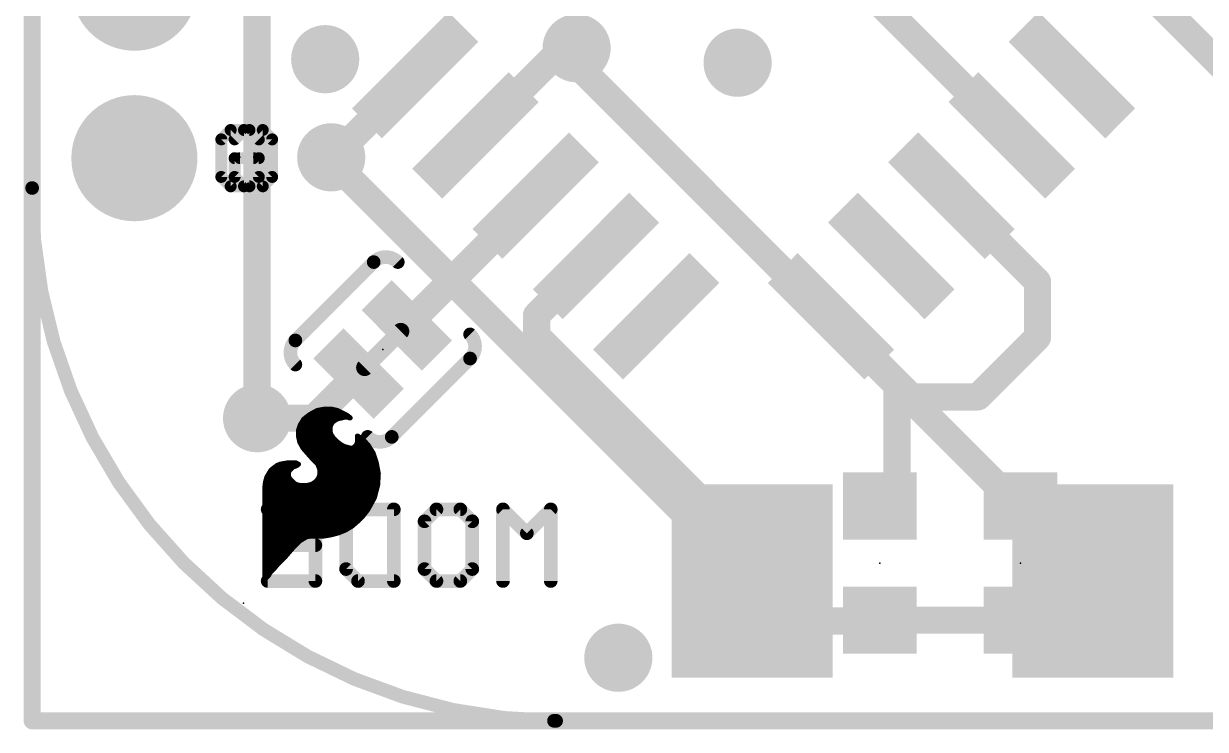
# Model space of a CAD drawing. Extents: x -33 to 81, y -19 to 22.
# Drawn here: x -0.13 to 17.49, y -0.13 to 10.39 of the extents above; entities that cross this region are included whole.
import ezdxf

# ---------------------------------------------------------------- set-up
doc = ezdxf.new("R2010")
doc.units = 0
for name, color, linetype in [('1', 12, 'CONTINUOUS'), ('16', 132, 'CONTINUOUS'), ('17', 110, 'CONTINUOUS'), ('18', 110, 'CONTINUOUS'), ('20', 53, 'CONTINUOUS'), ('21', 41, 'CONTINUOUS'), ('22', 40, 'CONTINUOUS'), ('23', 53, 'CONTINUOUS'), ('24', 53, 'CONTINUOUS'), ('51', 53, 'CONTINUOUS')]:
    doc.layers.add(name, color=color, linetype=linetype)

# ---------------------------------------------------------------- blocks, each defined once
blk = doc.blocks.new('RECT')
blk.add_solid([(-0.5, -0.5), (0.5, -0.5), (-0.5, 0.5), (0.5, 0.5)])
blk = doc.blocks.new('ROUNDP')
at = {"const_width": 0.5}
blk.add_lwpolyline([(0, -0.25, 1), (0, 0.25, 1), (0, -0.25)], format="xyb", dxfattribs=at)
blk = doc.blocks.new('ROUNDV')
at = {"const_width": 0.5}
blk.add_lwpolyline([(0, -0.25, 1), (0, 0.25, 1), (0, -0.25)], format="xyb", dxfattribs=at)

msp = doc.modelspace()

# ---------------------------------------------------------------- linework, layer by layer
at = {"layer": '1'}
for points, const_width in [([(0, 0), (0, 21.844)], 0.254), ([(3.3528, 11.2395), (3.3528, 4.5085)], 0.4064), ([(16.2433, 11.2395), (19.2405, 8.2423)], 0.4064), ([(8.1153, 10.0203), (8.1153, 9.7782)], 0.4064), ([(8.1153, 9.7782), (15.8115, 2.082)], 0.4064), ([(4.4577, 8.3947), (4.4577, 8.3558)], 0.4064), ([(4.4577, 8.3558), (10.7315, 2.082)], 0.4064), ([(52.324, 0), (0, 0)], 0.254)]:
    msp.add_lwpolyline(points, dxfattribs=dict(at, const_width=const_width))
for points, const_width in [([(8.2169, 10.0203, 1), (8.0137, 10.0203)], 0.2032), ([(8.0137, 9.7782, 1), (8.2169, 9.7782)], 0.2032), ([(8.1871, 9.85, 1), (8.0435, 9.7064)], 0.2032), ([(4.5593, 8.3947, 1), (4.3561, 8.3947)], 0.2032), ([(4.3561, 8.3558, 1), (4.5593, 8.3558)], 0.2032), ([(4.5295, 8.4276, 1), (4.3859, 8.284)], 0.2032), ([(3.2512, 4.5085, 1), (3.4544, 4.5085)], 0.2032), ([(10.6597, 2.0102, 1), (10.8033, 2.1538)], 0.2032), ([(15.7397, 2.0102, 1), (15.8833, 2.1538)], 0.2032), ([(0, 0.0635, 1), (0, -0.0635)], 0.127), ([(-0.0635, 0, 1), (0.0635, 0)], 0.127)]:
    msp.add_lwpolyline(points, format="xyb", dxfattribs=dict(at, const_width=const_width))
at = {"layer": '16'}
for points, const_width in [([(0, 21.844), (0, 0)], 0.254), ([(14.6014, 8.7211), (10.8639, 12.4587)], 0.4064), ([(6.6076, 8.7211), (7.9068, 10.0203)], 0.4064), ([(7.9068, 10.0203), (8.1153, 10.0203)], 0.4064), ([(5.7096, 9.6192), (4.4851, 8.3947)], 0.4064), ([(4.4851, 8.3947), (4.4577, 8.3947)], 0.4064), ([(7.5056, 7.8122), (5.5848, 5.8914)], 0.4064), ([(7.5056, 7.8231), (7.5056, 7.8122)], 0.4064), ([(13.7034, 7.8231), (14.986, 6.5405)], 0.4064), ([(8.4036, 6.9251), (7.5184, 6.0398)], 0.4064), ([(14.986, 6.5405), (14.986, 5.715)], 0.4064), ([(7.5184, 6.0398), (7.5184, 5.7404)], 0.4064), ([(11.9073, 6.0271), (12.8905, 5.0439)], 0.4064), ([(11.9073, 6.0271), (13.1084, 4.826)], 0.4064), ([(5.495, 5.8016), (4.9562, 5.2628)], 0.254), ([(7.5184, 5.7404), (11.7729, 1.4859)], 0.4064), ([(14.986, 5.715), (14.097, 4.826)], 0.4064), ([(4.2019, 4.5085), (4.8664, 5.173)], 0.4064), ([(12.8905, 3.1995), (12.8905, 5.0439)], 0.4064), ([(13.1084, 4.826), (14.097, 4.826)], 0.4064), ([(3.3528, 4.5085), (4.2019, 4.5085)], 0.4064), ([(12.6365, 3.1995), (12.8905, 3.1995)], 0.4064), ([(11.7729, 1.4859), (12.6229, 1.4859)], 0.4064), ([(12.6229, 1.4859), (12.6365, 1.4995)], 0.4064), ([(12.6365, 1.4995), (14.732, 1.4995)], 0.4064), ([(0, 0), (52.324, 0)], 0.254)]:
    msp.add_lwpolyline(points, dxfattribs=dict(at, const_width=const_width))
for points, const_width in [([(7.9068, 10.1219, 1), (7.9068, 9.9187)], 0.2032), ([(7.9786, 9.9485, 1), (7.8349, 10.0921)], 0.2032), ([(8.1153, 9.9187, 1), (8.1153, 10.1219)], 0.2032), ([(5.7814, 9.5473, 1), (5.6377, 9.691)], 0.2032), ([(6.5357, 8.793, 1), (6.6794, 8.6493)], 0.2032), ([(14.5296, 8.6493, 1), (14.6733, 8.793)], 0.2032), ([(4.4577, 8.4963, 1), (4.4577, 8.2931)], 0.2032), ([(4.4133, 8.4665, 1), (4.5569, 8.3229)], 0.2032), ([(4.4851, 8.2931, 1), (4.4851, 8.4963)], 0.2032), ([(7.6072, 7.8231, 1), (7.404, 7.8231)], 0.2032), ([(7.5774, 7.7404, 1), (7.4338, 7.8841)], 0.2032), ([(13.7752, 7.8949, 1), (13.6316, 7.7513)], 0.2032), ([(7.404, 7.8122, 1), (7.6072, 7.8122)], 0.2032), ([(8.4755, 6.8532, 1), (8.3318, 6.9969)], 0.2032), ([(15.0876, 6.5405, 1), (14.8844, 6.5405)], 0.2032), ([(14.9142, 6.4687, 1), (15.0578, 6.6123)], 0.2032), ([(7.62, 6.0398, 1), (7.4168, 6.0398)], 0.2032), ([(7.4466, 6.1117, 1), (7.5902, 5.968)], 0.2032), ([(11.9792, 6.0989, 1), (11.8355, 5.9552)], 0.2032), ([(11.9792, 6.0989, 1), (11.8355, 5.9552)], 0.2032), ([(5.513, 5.9633, 1), (5.6567, 5.8196)], 0.2032), ([(5.5399, 5.7567, 1), (5.4501, 5.8465)], 0.127), ([(7.4168, 5.7404, 1), (7.62, 5.7404)], 0.2032), ([(7.5902, 5.8122, 1), (7.4466, 5.6686)], 0.2032), ([(14.8844, 5.715, 1), (15.0876, 5.715)], 0.2032), ([(15.0578, 5.6432, 1), (14.9142, 5.7868)], 0.2032), ([(4.9382, 5.1011, 1), (4.7945, 5.2448)], 0.2032), ([(4.9113, 5.3077, 1), (5.0011, 5.2179)], 0.127), ([(12.9921, 5.0439, 1), (12.7889, 5.0439)], 0.2032), ([(12.8187, 4.9721, 1), (12.9623, 5.1157)], 0.2032), ([(13.1084, 4.9276, 1), (13.1084, 4.7244)], 0.2032), ([(13.0366, 4.7542, 1), (13.1802, 4.8978)], 0.2032), ([(14.0252, 4.8978, 1), (14.1688, 4.7542)], 0.2032), ([(14.097, 4.7244, 1), (14.097, 4.9276)], 0.2032), ([(3.3528, 4.6101, 1), (3.3528, 4.4069)], 0.2032), ([(4.1301, 4.5803, 1), (4.2737, 4.4367)], 0.2032), ([(4.2019, 4.4069, 1), (4.2019, 4.6101)], 0.2032), ([(12.6365, 3.3011, 1), (12.6365, 3.0979)], 0.2032), ([(12.8905, 3.0979, 1), (12.8905, 3.3011)], 0.2032), ([(12.7889, 3.1995, 1), (12.9921, 3.1995)], 0.2032), ([(11.7729, 1.5875, 1), (11.7729, 1.3843)], 0.2032), ([(11.7011, 1.4141, 1), (11.8447, 1.5577)], 0.2032), ([(12.5511, 1.5577, 1), (12.6947, 1.4141)], 0.2032), ([(12.6365, 1.6011, 1), (12.6365, 1.3979)], 0.2032), ([(12.7083, 1.4277, 1), (12.5647, 1.5713)], 0.2032), ([(12.6229, 1.3843, 1), (12.6229, 1.5875)], 0.2032), ([(14.732, 1.3979, 1), (14.732, 1.6011)], 0.2032), ([(0, 0.0635, 1), (0, -0.0635)], 0.127), ([(-0.0635, 0, 1), (0.0635, 0)], 0.127)]:
    msp.add_lwpolyline(points, format="xyb", dxfattribs=dict(at, const_width=const_width))
at = {"layer": '20', "const_width": 0.2032}
for points in [[(0, 7.9375), (0, 13.843)], [(7.7788, 0), (7.8105, 0)], [(7.8105, 0), (44.45, 0)]]:
    msp.add_lwpolyline(points, dxfattribs=at)
at = {"layer": '20'}
for points, const_width in [([(0, 7.9375, 0.4142), (7.8105, 0)], 0.2032), ([(0.0508, 7.9371, 1), (-0.0508, 7.9379)], 0.1016), ([(-0.0508, 7.9375, 1), (0.0508, 7.9375)], 0.1016), ([(7.7788, 0.0508, 1), (7.7788, -0.0508)], 0.1016), ([(7.8105, 0.0508, 1), (7.8105, -0.0508)], 0.1016), ([(7.8101, -0.0508, 1), (7.8109, 0.0508)], 0.1016), ([(7.8105, -0.0508, 1), (7.8105, 0.0508)], 0.1016)]:
    msp.add_lwpolyline(points, format="xyb", dxfattribs=dict(at, const_width=const_width))
at = {"layer": '21'}
for points, const_width in [([(2.9592, 8.8018), (2.8194, 8.662)], 0.1778), ([(3.2389, 8.8018), (2.9592, 8.8018)], 0.1778), ([(3.3787, 8.662), (3.2389, 8.8018)], 0.1778), ([(2.8194, 8.662), (2.8194, 8.1027)], 0.1778), ([(3.3787, 8.3824), (3.099, 8.3824)], 0.1778), ([(3.3787, 8.1027), (3.3787, 8.3824)], 0.1778), ([(2.8194, 8.1027), (2.9592, 7.9629)], 0.1778), ([(3.2389, 7.9629), (3.3787, 8.1027)], 0.1778), ([(2.9592, 7.9629), (3.2389, 7.9629)], 0.1778), ([(4.1396, 4.5626), (4.0496, 4.4926)], 0.0762), ([(4.2496, 4.6226), (4.1396, 4.5626)], 0.0762), ([(4.1568, 4.572), (4.6508, 4.572)], 0.0762), ([(4.3596, 4.6426), (4.2496, 4.6226)], 0.0762), ([(4.4596, 4.6426), (4.3596, 4.6426)], 0.0762), ([(4.5496, 4.6226), (4.4596, 4.6426)], 0.0762), ([(4.6896, 4.5526), (4.5496, 4.6226)], 0.0762), ([(4.7296, 4.5226), (4.6896, 4.5526)], 0.0762), ([(3.9996, 4.4126), (3.9696, 4.3226)], 0.0762), ([(4.0496, 4.4926), (3.9996, 4.4126)], 0.0762), ([(4.004, 4.4196), (4.4581, 4.4196)], 0.0762), ([(4.0537, 4.4958), (4.546, 4.4958)], 0.0762), ([(4.4396, 4.3726), (4.4496, 4.4026)], 0.0762), ([(4.4396, 4.3126), (4.4396, 4.3726)], 0.0762), ([(4.4496, 4.4026), (4.4596, 4.4226)], 0.0762), ([(4.4596, 4.4226), (4.4796, 4.4526)], 0.0762), ([(4.4796, 4.4526), (4.5196, 4.4826)], 0.0762), ([(4.5196, 4.4826), (4.5596, 4.5026)], 0.0762), ([(4.5596, 4.5026), (4.6096, 4.5126)], 0.0762), ([(4.6096, 4.5126), (4.6496, 4.5226)], 0.0762), ([(4.6496, 4.5226), (4.7096, 4.5226)], 0.0762), ([(4.7096, 4.5226), (4.7296, 4.5126)], 0.0762), ([(4.7396, 4.5126), (4.7296, 4.5226)], 0.0762), ([(4.7296, 4.5126), (4.7396, 4.5126)], 0.0762), ([(3.9696, 4.3226), (3.9696, 4.2426)], 0.0762), ([(3.9696, 4.2672), (4.4532, 4.2672)], 0.0762), ([(3.9696, 4.2426), (3.9896, 4.1526)], 0.0762), ([(3.9765, 4.3434), (4.4396, 4.3434)], 0.0762), ([(3.9811, 4.191), (4.5112, 4.191)], 0.0762), ([(4.4496, 4.2726), (4.4396, 4.3126)], 0.0762), ([(4.4896, 4.2126), (4.4496, 4.2726)], 0.0762), ([(4.5496, 4.1526), (4.4896, 4.2126)], 0.0762), ([(4.8496, 4.2426), (4.8496, 4.1526)], 0.0762), ([(4.9296, 4.1926), (4.8496, 4.2426)], 0.0762), ([(4.8496, 4.191), (4.931, 4.191)], 0.0762), ([(5.0096, 4.1026), (4.9296, 4.1926)], 0.0762), ([(3.9896, 4.1526), (4.0396, 4.0626)], 0.0762), ([(4.0106, 4.1148), (4.6013, 4.1148)], 0.0762), ([(4.0396, 4.0626), (4.1096, 3.9826)], 0.0762), ([(4.0606, 4.0386), (5.0503, 4.0386)], 0.0762), ([(4.5896, 4.1226), (4.5496, 4.1526)], 0.0762), ([(4.6196, 4.1026), (4.5896, 4.1226)], 0.0762), ([(4.6596, 4.0826), (4.6196, 4.1026)], 0.0762), ([(4.7396, 4.0626), (4.6596, 4.0826)], 0.0762), ([(4.7696, 4.0626), (4.7396, 4.0626)], 0.0762), ([(4.7996, 4.0726), (4.7696, 4.0626)], 0.0762), ([(4.8296, 4.1026), (4.7996, 4.0726)], 0.0762), ([(4.8396, 4.1226), (4.8296, 4.1026)], 0.0762), ([(4.8357, 4.1148), (4.9988, 4.1148)], 0.0762), ([(4.8496, 4.1526), (4.8396, 4.1226)], 0.0762), ([(5.0796, 3.9926), (5.0096, 4.1026)], 0.0762), ([(3.8096, 3.8426), (3.7496, 3.8326)], 0.0762), ([(3.9296, 3.8426), (3.8096, 3.8426)], 0.0762), ([(3.9696, 3.8226), (3.9296, 3.8426)], 0.0762), ([(4.1096, 3.9826), (4.1896, 3.8926)], 0.0762), ([(4.1276, 3.9624), (5.0897, 3.9624)], 0.0762), ([(4.1896, 3.8926), (4.2596, 3.8226)], 0.0762), ([(4.196, 3.8862), (5.1151, 3.8862)], 0.0762), ([(5.1296, 3.8426), (5.0796, 3.9926)], 0.0762), ([(5.1596, 3.6826), (5.1296, 3.8426)], 0.0762), ([(3.5596, 3.7326), (3.4996, 3.6326)], 0.0762), ([(3.6096, 3.7726), (3.5596, 3.7326)], 0.0762), ([(3.5611, 3.7338), (3.8408, 3.7338)], 0.0762), ([(3.6496, 3.8026), (3.6096, 3.7726)], 0.0762), ([(3.6996, 3.8226), (3.6496, 3.8026)], 0.0762), ([(3.6681, 3.81), (3.9544, 3.81)], 0.0762), ([(3.7496, 3.8326), (3.6996, 3.8226)], 0.0762), ([(3.8196, 3.6926), (3.8296, 3.7226)], 0.0762), ([(3.8196, 3.6526), (3.8196, 3.6926)], 0.0762), ([(3.8296, 3.7226), (3.8896, 3.7826)], 0.0762), ([(3.8896, 3.7826), (3.9196, 3.7926)], 0.0762), ([(3.9196, 3.7926), (3.9596, 3.8126)], 0.0762), ([(3.9596, 3.8126), (3.9696, 3.8226)], 0.0762), ([(4.2596, 3.8226), (4.2896, 3.7426)], 0.0762), ([(4.2643, 3.81), (5.1357, 3.81)], 0.0762), ([(4.2896, 3.6726), (4.2696, 3.6126)], 0.0762), ([(4.2896, 3.7426), (4.2896, 3.6726)], 0.0762), ([(4.2896, 3.7338), (5.15, 3.7338)], 0.0762), ([(5.1496, 3.5126), (5.1596, 3.6826)], 0.0762), ([(3.4796, 3.5626), (3.4696, 3.4826)], 0.0762), ([(3.4724, 3.5052), (3.9966, 3.5052)], 0.0762), ([(3.4996, 3.6326), (3.4796, 3.5626)], 0.0762), ([(3.485, 3.5814), (3.8608, 3.5814)], 0.0762), ([(3.5146, 3.6576), (3.8196, 3.6576)], 0.0762), ([(3.8296, 3.6226), (3.8196, 3.6526)], 0.0762), ([(3.8496, 3.5926), (3.8296, 3.6226)], 0.0762), ([(3.9096, 3.5326), (3.8496, 3.5926)], 0.0762), ([(3.9596, 3.5126), (3.9096, 3.5326)], 0.0762), ([(4.0096, 3.5026), (3.9596, 3.5126)], 0.0762), ([(4.0896, 3.5026), (4.0096, 3.5026)], 0.0762), ([(4.1696, 3.5226), (4.0896, 3.5026)], 0.0762), ([(4.1, 3.5052), (5.1477, 3.5052)], 0.0762), ([(4.2296, 3.5626), (4.1696, 3.5226)], 0.0762), ([(4.2696, 3.6126), (4.2296, 3.5626)], 0.0762), ([(4.2446, 3.5814), (5.1536, 3.5814)], 0.0762), ([(4.2846, 3.6576), (5.1581, 3.6576)], 0.0762), ([(5.0996, 3.3226), (5.1496, 3.5126)], 0.0762), ([(3.4696, 3.4826), (3.4696, 2.1126)], 0.0762), ([(3.4696, 3.429), (5.1276, 3.429)], 0.0762), ([(3.4696, 3.3528), (5.1075, 3.3528)], 0.0762), ([(4.9996, 3.1426), (5.0996, 3.3226)], 0.0762), ([(3.4696, 3.2766), (5.074, 3.2766)], 0.0762), ([(3.4696, 3.2004), (5.0317, 3.2004)], 0.0762), ([(4.9296, 3.0526), (4.9996, 3.1426)], 0.0762), ([(3.4696, 3.1242), (4.9853, 3.1242)], 0.0762), ([(3.4696, 3.048), (4.925, 3.048)], 0.0762), ([(3.4696, 2.9718), (4.8487, 2.9718)], 0.0762), ([(4.7696, 2.9026), (4.8496, 2.9726)], 0.0762), ([(4.8496, 2.9726), (4.9296, 3.0526)], 0.0762), ([(3.4696, 2.8956), (4.7579, 2.8956)], 0.0762), ([(3.4696, 2.8194), (4.6116, 2.8194)], 0.0762), ([(4.4596, 2.7726), (4.5696, 2.8026)], 0.0762), ([(4.5696, 2.8026), (4.6696, 2.8426)], 0.0762), ([(4.6696, 2.8426), (4.7696, 2.9026)], 0.0762), ([(3.4696, 2.7432), (4.0932, 2.7432)], 0.0762), ([(3.4696, 2.667), (3.974, 2.667)], 0.0762), ([(3.8896, 2.5826), (3.9896, 2.6826)], 0.0762), ([(3.9896, 2.6826), (4.0896, 2.7426)], 0.0762), ([(4.0896, 2.7426), (4.1496, 2.7526)], 0.0762), ([(4.1496, 2.7526), (4.3396, 2.7526)], 0.0762), ([(4.3396, 2.7526), (4.4596, 2.7726)], 0.0762), ([(3.4696, 2.5908), (3.8978, 2.5908)], 0.0762), ([(3.4696, 2.5146), (3.8313, 2.5146)], 0.0762), ([(3.4696, 2.4384), (3.7654, 2.4384)], 0.0762), ([(3.6496, 2.3226), (3.7696, 2.4426)], 0.0762), ([(3.7696, 2.4426), (3.8896, 2.5826)], 0.0762), ([(3.4696, 2.3622), (3.6892, 2.3622)], 0.0762), ([(3.4696, 2.286), (3.6191, 2.286)], 0.0762), ([(3.5496, 2.2126), (3.5996, 2.2626)], 0.0762), ([(3.5996, 2.2626), (3.6496, 2.3226)], 0.0762), ([(3.4696, 2.2098), (3.5479, 2.2098)], 0.0762), ([(3.4696, 2.1126), (3.5196, 2.1626)], 0.0762), ([(3.4696, 2.1336), (3.4906, 2.1336)], 0.0762), ([(3.5196, 2.1626), (3.5496, 2.2126)], 0.0762)]:
    msp.add_lwpolyline(points, dxfattribs=dict(at, const_width=const_width))
for points, const_width in [([(2.9592, 8.8463, 1), (2.9592, 8.7574)], 0.0889), ([(2.9906, 8.7704, 1), (2.9278, 8.8332)], 0.0889), ([(3.2703, 8.8332, 1), (3.2074, 8.7704)], 0.0889), ([(3.2389, 8.7574, 1), (3.2389, 8.8463)], 0.0889), ([(2.8639, 8.662, 1), (2.775, 8.662)], 0.0889), ([(2.788, 8.6934, 1), (2.8508, 8.6306)], 0.0889), ([(3.3472, 8.6306, 1), (3.4101, 8.6934)], 0.0889), ([(3.099, 8.4268, 1), (3.099, 8.3379)], 0.0889), ([(3.4231, 8.3824, 1), (3.3342, 8.3824)], 0.0889), ([(3.3787, 8.3379, 1), (3.3787, 8.4268)], 0.0889), ([(2.8508, 8.1341, 1), (2.788, 8.0713)], 0.0889), ([(2.775, 8.1027, 1), (2.8639, 8.1027)], 0.0889), ([(3.3342, 8.1027, 1), (3.4231, 8.1027)], 0.0889), ([(3.4101, 8.0713, 1), (3.3472, 8.1341)], 0.0889), ([(2.9592, 8.0074, 1), (2.9592, 7.9184)], 0.0889), ([(2.9278, 7.9315, 1), (2.9906, 7.9943)], 0.0889), ([(3.2074, 7.9943, 1), (3.2703, 7.9315)], 0.0889), ([(3.2389, 7.9184, 1), (3.2389, 8.0074)], 0.0889), ([(4.1305, 4.5793, 1), (4.1487, 4.5459)], 0.0381), ([(4.1513, 4.5476, 1), (4.1279, 4.5776)], 0.0381), ([(4.1568, 4.5911, 1), (4.1568, 4.553)], 0.0381), ([(4.2462, 4.6413, 1), (4.253, 4.6039)], 0.0381), ([(4.2587, 4.6059, 1), (4.2405, 4.6393)], 0.0381), ([(4.3596, 4.6616, 1), (4.3596, 4.6235)], 0.0381), ([(4.363, 4.6239, 1), (4.3562, 4.6613)], 0.0381), ([(4.4637, 4.6612, 1), (4.4555, 4.624)], 0.0381), ([(4.4596, 4.6235, 1), (4.4596, 4.6616)], 0.0381), ([(4.5581, 4.6396, 1), (4.5411, 4.6056)], 0.0381), ([(4.5455, 4.604, 1), (4.5537, 4.6412)], 0.0381), ([(4.6508, 4.553, 1), (4.6508, 4.5911)], 0.0381), ([(4.701, 4.5678, 1), (4.6782, 4.5374)], 0.0381), ([(4.6811, 4.5356, 1), (4.6981, 4.5696)], 0.0381), ([(3.9834, 4.4227, 1), (4.0158, 4.4025)], 0.0381), ([(4.0177, 4.4066, 1), (3.9815, 4.4186)], 0.0381), ([(4.004, 4.4386, 1), (4.004, 4.4005)], 0.0381), ([(4.0379, 4.5076, 1), (4.0613, 4.4776)], 0.0381), ([(4.0658, 4.4825, 1), (4.0334, 4.5027)], 0.0381), ([(4.0537, 4.5149, 1), (4.0537, 4.4768)], 0.0381), ([(4.4587, 4.3726, 1), (4.4206, 4.3726)], 0.0381), ([(4.4326, 4.4111, 1), (4.4666, 4.3941)], 0.0381), ([(4.4677, 4.3966, 1), (4.4315, 4.4086)], 0.0381), ([(4.4437, 4.4332, 1), (4.4755, 4.412)], 0.0381), ([(4.4766, 4.4141, 1), (4.4426, 4.4311)], 0.0381), ([(4.4581, 4.4005, 1), (4.4581, 4.4386)], 0.0381), ([(4.4682, 4.4678, 1), (4.491, 4.4374)], 0.0381), ([(4.4955, 4.442, 1), (4.4637, 4.4632)], 0.0381), ([(4.5111, 4.4996, 1), (4.5281, 4.4656)], 0.0381), ([(4.531, 4.4674, 1), (4.5082, 4.4978)], 0.0381), ([(4.5559, 4.5213, 1), (4.5633, 4.4839)], 0.0381), ([(4.546, 4.4768, 1), (4.546, 4.5149)], 0.0381), ([(4.5681, 4.4856, 1), (4.5511, 4.5196)], 0.0381), ([(4.605, 4.5311, 1), (4.6142, 4.4941)], 0.0381), ([(4.6133, 4.4939, 1), (4.6059, 4.5313)], 0.0381), ([(4.6496, 4.5417, 1), (4.6496, 4.5036)], 0.0381), ([(4.6542, 4.5041, 1), (4.645, 4.5411)], 0.0381), ([(4.7181, 4.5396, 1), (4.7011, 4.5056)], 0.0381), ([(4.7096, 4.5036, 1), (4.7096, 4.5417)], 0.0381), ([(4.7431, 4.5361, 1), (4.7161, 4.5091)], 0.0381), ([(4.7296, 4.5316, 1), (4.7296, 4.4935)], 0.0381), ([(4.7182, 4.5074, 1), (4.741, 4.5378)], 0.0381), ([(4.7211, 4.4956, 1), (4.7381, 4.5296)], 0.0381), ([(4.7261, 4.4991, 1), (4.7531, 4.5261)], 0.0381), ([(4.7396, 4.4935, 1), (4.7396, 4.5316)], 0.0381), ([(3.9515, 4.3286, 1), (3.9877, 4.3166)], 0.0381), ([(3.9696, 4.2862, 1), (3.9696, 4.2481)], 0.0381), ([(3.9882, 4.2467, 1), (3.951, 4.2385)], 0.0381), ([(3.9887, 4.3226, 1), (3.9506, 4.3226)], 0.0381), ([(3.9506, 4.2426, 1), (3.9887, 4.2426)], 0.0381), ([(3.9765, 4.3624, 1), (3.9765, 4.3243)], 0.0381), ([(3.9811, 4.21, 1), (3.9811, 4.1719)], 0.0381), ([(4.4215, 4.3786, 1), (4.4577, 4.3666)], 0.0381), ([(4.4581, 4.3172, 1), (4.4211, 4.308)], 0.0381), ([(4.4206, 4.3126, 1), (4.4587, 4.3126)], 0.0381), ([(4.4655, 4.2832, 1), (4.4337, 4.262)], 0.0381), ([(4.4311, 4.268, 1), (4.4681, 4.2772)], 0.0381), ([(4.4396, 4.3243, 1), (4.4396, 4.3624)], 0.0381), ([(4.4532, 4.2481, 1), (4.4532, 4.2862)], 0.0381), ([(4.5031, 4.2261, 1), (4.4761, 4.1991)], 0.0381), ([(4.4737, 4.202, 1), (4.5055, 4.2232)], 0.0381), ([(4.5112, 4.1719, 1), (4.5112, 4.21)], 0.0381), ([(4.8687, 4.2426, 1), (4.8306, 4.2426)], 0.0381), ([(4.8597, 4.2588, 1), (4.8395, 4.2264)], 0.0381), ([(4.8496, 4.21, 1), (4.8496, 4.1719)], 0.0381), ([(4.9438, 4.2053, 1), (4.9154, 4.1799)], 0.0381), ([(4.9195, 4.1764, 1), (4.9397, 4.2088)], 0.0381), ([(4.931, 4.1719, 1), (4.931, 4.21)], 0.0381), ([(4.0063, 4.1619, 1), (3.9729, 4.1433)], 0.0381), ([(3.971, 4.1485, 1), (4.0082, 4.1567)], 0.0381), ([(4.0106, 4.1338, 1), (4.0106, 4.0957)], 0.0381), ([(4.0539, 4.0751, 1), (4.0253, 4.0501)], 0.0381), ([(4.0229, 4.0533, 1), (4.0563, 4.0719)], 0.0381), ([(4.0606, 4.0577, 1), (4.0606, 4.0196)], 0.0381), ([(4.561, 4.1678, 1), (4.5382, 4.1374)], 0.0381), ([(4.5361, 4.1391, 1), (4.5631, 4.1661)], 0.0381), ([(4.6002, 4.1385, 1), (4.579, 4.1067)], 0.0381), ([(4.5782, 4.1074, 1), (4.601, 4.1378)], 0.0381), ([(4.6281, 4.1196, 1), (4.6111, 4.0856)], 0.0381), ([(4.6013, 4.0957, 1), (4.6013, 4.1338)], 0.0381), ([(4.609, 4.0867, 1), (4.6302, 4.1185)], 0.0381), ([(4.6642, 4.1011, 1), (4.655, 4.0641)], 0.0381), ([(4.6511, 4.0656, 1), (4.6681, 4.0996)], 0.0381), ([(4.7396, 4.0816, 1), (4.7396, 4.0435)], 0.0381), ([(4.735, 4.0441, 1), (4.7442, 4.0811)], 0.0381), ([(4.7636, 4.0807, 1), (4.7756, 4.0445)], 0.0381), ([(4.7696, 4.0435, 1), (4.7696, 4.0816)], 0.0381), ([(4.7861, 4.0861, 1), (4.8131, 4.0591)], 0.0381), ([(4.8056, 4.0545, 1), (4.7936, 4.0907)], 0.0381), ([(4.8126, 4.1111, 1), (4.8466, 4.0941)], 0.0381), ([(4.8431, 4.0891, 1), (4.8161, 4.1161)], 0.0381), ([(4.8357, 4.1338, 1), (4.8357, 4.0957)], 0.0381), ([(4.8215, 4.1286, 1), (4.8577, 4.1166)], 0.0381), ([(4.8566, 4.1141, 1), (4.8226, 4.1311)], 0.0381), ([(4.8306, 4.1526, 1), (4.8687, 4.1526)], 0.0381), ([(4.8677, 4.1466, 1), (4.8315, 4.1586)], 0.0381), ([(5.0257, 4.1128, 1), (4.9935, 4.0924)], 0.0381), ([(4.9954, 4.0899, 1), (5.0238, 4.1153)], 0.0381), ([(4.9988, 4.0957, 1), (4.9988, 4.1338)], 0.0381), ([(5.0503, 4.0196, 1), (5.0503, 4.0577)], 0.0381), ([(3.8096, 3.8617, 1), (3.8096, 3.8236)], 0.0381), ([(3.8127, 3.8238, 1), (3.8065, 3.8614)], 0.0381), ([(3.9381, 3.8596, 1), (3.9211, 3.8256)], 0.0381), ([(3.9296, 3.8236, 1), (3.9296, 3.8617)], 0.0381), ([(4.1238, 3.9953, 1), (4.0954, 3.9699)], 0.0381), ([(4.0953, 3.9701, 1), (4.1239, 3.9951)], 0.0381), ([(4.1276, 3.9815, 1), (4.1276, 3.9434)], 0.0381), ([(4.2031, 3.9061, 1), (4.1761, 3.8791)], 0.0381), ([(4.1754, 3.8799, 1), (4.2038, 3.9053)], 0.0381), ([(4.196, 3.9053, 1), (4.196, 3.8672)], 0.0381), ([(5.0977, 3.9986, 1), (5.0615, 3.9866)], 0.0381), ([(5.0635, 3.9824, 1), (5.0957, 4.0028)], 0.0381), ([(5.0897, 3.9434, 1), (5.0897, 3.9815)], 0.0381), ([(5.1483, 3.8461, 1), (5.1109, 3.8391)], 0.0381), ([(5.1151, 3.8672, 1), (5.1151, 3.9053)], 0.0381), ([(3.5477, 3.7475, 1), (3.5715, 3.7177)], 0.0381), ([(3.5611, 3.7529, 1), (3.5611, 3.7147)], 0.0381), ([(3.5759, 3.7228, 1), (3.5433, 3.7424)], 0.0381), ([(3.5982, 3.7878, 1), (3.621, 3.7574)], 0.0381), ([(3.6215, 3.7577, 1), (3.5977, 3.7875)], 0.0381), ([(3.6425, 3.8203, 1), (3.6567, 3.7849)], 0.0381), ([(3.661, 3.7874, 1), (3.6382, 3.8178)], 0.0381), ([(3.6681, 3.8291, 1), (3.6681, 3.791)], 0.0381), ([(3.6959, 3.8413, 1), (3.7033, 3.8039)], 0.0381), ([(3.7067, 3.8049, 1), (3.6925, 3.8403)], 0.0381), ([(3.7465, 3.8514, 1), (3.7527, 3.8138)], 0.0381), ([(3.7533, 3.8139, 1), (3.7459, 3.8513)], 0.0381), ([(3.8015, 3.6986, 1), (3.8377, 3.6866)], 0.0381), ([(3.8387, 3.6926, 1), (3.8006, 3.6926)], 0.0381), ([(3.8161, 3.7361, 1), (3.8431, 3.7091)], 0.0381), ([(3.8477, 3.7166, 1), (3.8115, 3.7286)], 0.0381), ([(3.8408, 3.7147, 1), (3.8408, 3.7529)], 0.0381), ([(3.8836, 3.8007, 1), (3.8956, 3.7645)], 0.0381), ([(3.9031, 3.7691, 1), (3.8761, 3.7961)], 0.0381), ([(3.9111, 3.8096, 1), (3.9281, 3.7756)], 0.0381), ([(3.9256, 3.7745, 1), (3.9136, 3.8107)], 0.0381), ([(3.9461, 3.8261, 1), (3.9731, 3.7991)], 0.0381), ([(3.9681, 3.7956, 1), (3.9511, 3.8296)], 0.0381), ([(3.9544, 3.791, 1), (3.9544, 3.8291)], 0.0381), ([(3.9831, 3.8091, 1), (3.9561, 3.8361)], 0.0381), ([(3.9611, 3.8056, 1), (3.9781, 3.8396)], 0.0381), ([(4.2774, 3.8293, 1), (4.2418, 3.8159)], 0.0381), ([(4.2643, 3.8291, 1), (4.2643, 3.791)], 0.0381), ([(4.2461, 3.8091, 1), (4.2731, 3.8361)], 0.0381), ([(4.3087, 3.7426, 1), (4.2706, 3.7426)], 0.0381), ([(4.2896, 3.7529, 1), (4.2896, 3.7147)], 0.0381), ([(4.3077, 3.6666, 1), (4.2715, 3.6786)], 0.0381), ([(4.2718, 3.7359, 1), (4.3074, 3.7493)], 0.0381), ([(5.1115, 3.8366, 1), (5.1477, 3.8486)], 0.0381), ([(5.1357, 3.791, 1), (5.1357, 3.8291)], 0.0381), ([(5.1786, 3.6815, 1), (5.1406, 3.6837)], 0.0381), ([(5.1409, 3.6791, 1), (5.1783, 3.6861)], 0.0381), ([(5.15, 3.7147, 1), (5.15, 3.7529)], 0.0381), ([(3.4724, 3.5243, 1), (3.4724, 3.4862)], 0.0381), ([(3.4613, 3.5678, 1), (3.4979, 3.5574)], 0.0381), ([(3.4985, 3.5602, 1), (3.4607, 3.565)], 0.0381), ([(3.485, 3.6005, 1), (3.485, 3.5624)], 0.0381), ([(3.4833, 3.6424, 1), (3.5159, 3.6228)], 0.0381), ([(3.5179, 3.6274, 1), (3.4813, 3.6378)], 0.0381), ([(3.5146, 3.6766, 1), (3.5146, 3.6385)], 0.0381), ([(3.8377, 3.6586, 1), (3.8015, 3.6466)], 0.0381), ([(3.8006, 3.6526, 1), (3.8387, 3.6526)], 0.0381), ([(3.8455, 3.6332, 1), (3.8137, 3.612)], 0.0381), ([(3.8115, 3.6166, 1), (3.8477, 3.6286)], 0.0381), ([(3.8196, 3.6385, 1), (3.8196, 3.6766)], 0.0381), ([(3.8631, 3.6061, 1), (3.8361, 3.5791)], 0.0381), ([(3.8337, 3.582, 1), (3.8655, 3.6032)], 0.0381), ([(3.8608, 3.5624, 1), (3.8608, 3.6005)], 0.0381), ([(3.9167, 3.5503, 1), (3.9025, 3.5149)], 0.0381), ([(3.8961, 3.5191, 1), (3.9231, 3.5461)], 0.0381), ([(3.9633, 3.5313, 1), (3.9559, 3.4939)], 0.0381), ([(3.9525, 3.4949, 1), (3.9667, 3.5303)], 0.0381), ([(4.0096, 3.5217, 1), (4.0096, 3.4836)], 0.0381), ([(3.9966, 3.4862, 1), (3.9966, 3.5243)], 0.0381), ([(4.0059, 3.4839, 1), (4.0133, 3.5213)], 0.0381), ([(4.085, 3.5211, 1), (4.0942, 3.4841)], 0.0381), ([(4.1, 3.5243, 1), (4.1, 3.4862)], 0.0381), ([(4.0896, 3.4836, 1), (4.0896, 3.5217)], 0.0381), ([(4.159, 3.5385, 1), (4.1802, 3.5067)], 0.0381), ([(4.1742, 3.5041, 1), (4.165, 3.5411)], 0.0381), ([(4.2147, 3.5745, 1), (4.2445, 3.5507)], 0.0381), ([(4.2402, 3.5467, 1), (4.219, 3.5785)], 0.0381), ([(4.2446, 3.6005, 1), (4.2446, 3.5624)], 0.0381), ([(4.2515, 3.6186, 1), (4.2877, 3.6066)], 0.0381), ([(4.2845, 3.6007, 1), (4.2547, 3.6245)], 0.0381), ([(4.2846, 3.6766, 1), (4.2846, 3.6385)], 0.0381), ([(4.2706, 3.6726, 1), (4.3087, 3.6726)], 0.0381), ([(5.1306, 3.5137, 1), (5.1686, 3.5115)], 0.0381), ([(5.168, 3.5078, 1), (5.1312, 3.5174)], 0.0381), ([(5.1477, 3.4862, 1), (5.1477, 3.5243)], 0.0381), ([(5.1536, 3.5624, 1), (5.1536, 3.6005)], 0.0381), ([(5.1581, 3.6385, 1), (5.1581, 3.6766)], 0.0381), ([(3.4507, 3.485, 1), (3.4885, 3.4802)], 0.0381), ([(3.4696, 3.4481, 1), (3.4696, 3.41)], 0.0381), ([(3.4696, 3.3719, 1), (3.4696, 3.3338)], 0.0381), ([(3.4887, 3.4826, 1), (3.4506, 3.4826)], 0.0381), ([(5.1163, 3.3133, 1), (5.0829, 3.3319)], 0.0381), ([(5.1075, 3.3338, 1), (5.1075, 3.3719)], 0.0381), ([(5.1276, 3.41, 1), (5.1276, 3.4481)], 0.0381), ([(3.4696, 3.2957, 1), (3.4696, 3.2576)], 0.0381), ([(3.4696, 3.2195, 1), (3.4696, 3.1814)], 0.0381), ([(4.9829, 3.1519, 1), (5.0163, 3.1333)], 0.0381), ([(5.0146, 3.1309, 1), (4.9846, 3.1543)], 0.0381), ([(5.0317, 3.1814, 1), (5.0317, 3.2195)], 0.0381), ([(5.074, 3.2576, 1), (5.074, 3.2957)], 0.0381), ([(5.0812, 3.3274, 1), (5.118, 3.3178)], 0.0381), ([(3.4696, 2.9909, 1), (3.4696, 2.9527)], 0.0381), ([(3.4696, 3.1433, 1), (3.4696, 3.1052)], 0.0381), ([(3.4696, 3.0671, 1), (3.4696, 3.029)], 0.0381), ([(4.8361, 2.9861, 1), (4.8631, 2.9591)], 0.0381), ([(4.8621, 2.9583, 1), (4.8371, 2.9869)], 0.0381), ([(4.8487, 2.9527, 1), (4.8487, 2.9909)], 0.0381), ([(4.9146, 3.0643, 1), (4.9446, 3.0409)], 0.0381), ([(4.9431, 3.0391, 1), (4.9161, 3.0661)], 0.0381), ([(4.925, 3.029, 1), (4.925, 3.0671)], 0.0381), ([(4.9853, 3.1052, 1), (4.9853, 3.1433)], 0.0381), ([(3.4696, 2.9146, 1), (3.4696, 2.8765)], 0.0381), ([(3.4696, 2.8385, 1), (3.4696, 2.8004)], 0.0381), ([(4.5625, 2.8203, 1), (4.5767, 2.7849)], 0.0381), ([(4.5746, 2.7842, 1), (4.5646, 2.821)], 0.0381), ([(4.6116, 2.8004, 1), (4.6116, 2.8385)], 0.0381), ([(4.6598, 2.8589, 1), (4.6794, 2.8263)], 0.0381), ([(4.6767, 2.8249, 1), (4.6625, 2.8603)], 0.0381), ([(4.7571, 2.9169, 1), (4.7821, 2.8883)], 0.0381), ([(4.7579, 2.8765, 1), (4.7579, 2.9146)], 0.0381), ([(4.7794, 2.8863, 1), (4.7598, 2.9189)], 0.0381), ([(3.4696, 2.7623, 1), (3.4696, 2.7242)], 0.0381), ([(3.4696, 2.6861, 1), (3.4696, 2.648)], 0.0381), ([(3.9798, 2.6989, 1), (3.9994, 2.6663)], 0.0381), ([(3.974, 2.648, 1), (3.974, 2.6861)], 0.0381), ([(4.0031, 2.6691, 1), (3.9761, 2.6961)], 0.0381), ([(4.0865, 2.7614, 1), (4.0927, 2.7238)], 0.0381), ([(4.0994, 2.7263, 1), (4.0798, 2.7589)], 0.0381), ([(4.0932, 2.7242, 1), (4.0932, 2.7623)], 0.0381), ([(4.1496, 2.7717, 1), (4.1496, 2.7336)], 0.0381), ([(4.1527, 2.7338, 1), (4.1465, 2.7714)], 0.0381), ([(4.3365, 2.7714, 1), (4.3427, 2.7338)], 0.0381), ([(4.3396, 2.7336, 1), (4.3396, 2.7717)], 0.0381), ([(4.4546, 2.791, 1), (4.4646, 2.7542)], 0.0381), ([(4.4627, 2.7538, 1), (4.4565, 2.7914)], 0.0381), ([(3.4696, 2.6099, 1), (3.4696, 2.5718)], 0.0381), ([(3.4696, 2.5337, 1), (3.4696, 2.4956)], 0.0381), ([(3.4696, 2.4575, 1), (3.4696, 2.4194)], 0.0381), ([(3.7551, 2.455, 1), (3.7841, 2.4302)], 0.0381), ([(3.7831, 2.4291, 1), (3.7561, 2.4561)], 0.0381), ([(3.7654, 2.4194, 1), (3.7654, 2.4575)], 0.0381), ([(3.8313, 2.4956, 1), (3.8313, 2.5337)], 0.0381), ([(3.8761, 2.5961, 1), (3.9031, 2.5691)], 0.0381), ([(3.9041, 2.5702, 1), (3.8751, 2.595)], 0.0381), ([(3.8978, 2.5718, 1), (3.8978, 2.6099)], 0.0381), ([(3.4696, 2.3813, 1), (3.4696, 2.3432)], 0.0381), ([(3.4696, 2.3051, 1), (3.4696, 2.267)], 0.0381), ([(3.585, 2.2748, 1), (3.6142, 2.2504)], 0.0381), ([(3.6131, 2.2491, 1), (3.5861, 2.2761)], 0.0381), ([(3.6191, 2.267, 1), (3.6191, 2.3051)], 0.0381), ([(3.6361, 2.3361, 1), (3.6631, 2.3091)], 0.0381), ([(3.6642, 2.3104, 1), (3.635, 2.3348)], 0.0381), ([(3.6892, 2.3432, 1), (3.6892, 2.3813)], 0.0381), ([(3.4696, 2.2288, 1), (3.4696, 2.1907)], 0.0381), ([(3.4696, 2.1526, 1), (3.4696, 2.1145)], 0.0381), ([(3.4561, 2.1261, 1), (3.4831, 2.0991)], 0.0381), ([(3.4506, 2.1126, 1), (3.4887, 2.1126)], 0.0381), ([(3.4906, 2.1145, 1), (3.4906, 2.1526)], 0.0381), ([(3.5033, 2.1724, 1), (3.5359, 2.1528)], 0.0381), ([(3.5331, 2.1491, 1), (3.5061, 2.1761)], 0.0381), ([(3.5361, 2.2261, 1), (3.5631, 2.1991)], 0.0381), ([(3.5659, 2.2028, 1), (3.5333, 2.2224)], 0.0381), ([(3.5479, 2.1907, 1), (3.5479, 2.2288)], 0.0381)]:
    msp.add_lwpolyline(points, format="xyb", dxfattribs=dict(at, const_width=const_width))
at = {"layer": '22'}
for points, const_width in [([(3.0178, 8.662), (3.1577, 8.8018)], 0.1778), ([(3.1577, 8.8018), (3.4373, 8.8018)], 0.1778), ([(3.4373, 8.8018), (3.5771, 8.662)], 0.1778), ([(3.5771, 8.662), (3.5771, 8.1027)], 0.1778), ([(3.0178, 8.1027), (3.0178, 8.3824)], 0.1778), ([(3.0178, 8.3824), (3.2975, 8.3824)], 0.1778), ([(3.1577, 7.9629), (3.0178, 8.1027)], 0.1778), ([(3.5771, 8.1027), (3.4373, 7.9629)], 0.1778), ([(3.4373, 7.9629), (3.1577, 7.9629)], 0.1778), ([(5.0909, 6.8343), (3.9235, 5.6669)], 0.2032), ([(5.3603, 4.2301), (6.5277, 5.3975)], 0.2032), ([(3.51, 3.1505), (4.2218, 3.1505)], 0.2032), ([(4.2218, 3.1505), (4.2218, 2.0828)], 0.2032), ([(4.6794, 2.9726), (4.8573, 3.1505)], 0.2032), ([(4.8573, 3.1505), (5.3912, 3.1505)], 0.2032), ([(5.3912, 3.1505), (5.3912, 2.0828)], 0.2032), ([(5.8487, 2.9726), (6.0267, 3.1505)], 0.2032), ([(6.0267, 3.1505), (6.3826, 3.1505)], 0.2032), ([(6.3826, 3.1505), (6.5606, 2.9726)], 0.2032), ([(7.374, 2.7946), (7.0181, 3.1505)], 0.2032), ([(7.0181, 3.1505), (7.0181, 2.0828)], 0.2032), ([(7.73, 3.1505), (7.374, 2.7946)], 0.2032), ([(7.73, 2.0828), (7.73, 3.1505)], 0.2032), ([(4.6794, 2.2608), (4.6794, 2.9726)], 0.2032), ([(5.8487, 2.2608), (5.8487, 2.9726)], 0.2032), ([(6.5606, 2.9726), (6.5606, 2.2608)], 0.2032), ([(4.2218, 2.6167), (3.8659, 2.6167)], 0.2032), ([(4.8573, 2.0828), (4.6794, 2.2608)], 0.2032), ([(6.0267, 2.0828), (5.8487, 2.2608)], 0.2032), ([(6.5606, 2.2608), (6.3826, 2.0828)], 0.2032), ([(4.2218, 2.0828), (3.51, 2.0828)], 0.2032), ([(5.3912, 2.0828), (4.8573, 2.0828)], 0.2032), ([(6.3826, 2.0828), (6.0267, 2.0828)], 0.2032)]:
    msp.add_lwpolyline(points, dxfattribs=dict(at, const_width=const_width))
for points, const_width in [([(3.1577, 8.8463, 1), (3.1577, 8.7574)], 0.0889), ([(3.1891, 8.7704, 1), (3.1262, 8.8332)], 0.0889), ([(3.4687, 8.8332, 1), (3.4059, 8.7704)], 0.0889), ([(3.4373, 8.7574, 1), (3.4373, 8.8463)], 0.0889), ([(2.9864, 8.6934, 1), (3.0493, 8.6306)], 0.0889), ([(3.6216, 8.662, 1), (3.5327, 8.662)], 0.0889), ([(3.5457, 8.6306, 1), (3.6085, 8.6934)], 0.0889), ([(3.0623, 8.3824, 1), (2.9734, 8.3824)], 0.0889), ([(3.0178, 8.4268, 1), (3.0178, 8.3379)], 0.0889), ([(3.2975, 8.3379, 1), (3.2975, 8.4268)], 0.0889), ([(2.9734, 8.1027, 1), (3.0623, 8.1027)], 0.0889), ([(3.0493, 8.1341, 1), (2.9864, 8.0713)], 0.0889), ([(3.5327, 8.1027, 1), (3.6216, 8.1027)], 0.0889), ([(3.6085, 8.0713, 1), (3.5457, 8.1341)], 0.0889), ([(3.1577, 8.0074, 1), (3.1577, 7.9184)], 0.0889), ([(3.1262, 7.9315, 1), (3.1891, 7.9943)], 0.0889), ([(3.4059, 7.9943, 1), (3.4687, 7.9315)], 0.0889), ([(3.4373, 7.9184, 1), (3.4373, 8.0074)], 0.0889), ([(5.4501, 6.8343, 0.4142), (5.0909, 6.8343)], 0.2032), ([(5.055, 6.8703, 1), (5.1268, 6.7984)], 0.1016), ([(5.1268, 6.7984, 1), (5.055, 6.8703)], 0.1016), ([(5.4142, 6.7984, 1), (5.486, 6.8703)], 0.1016), ([(6.5277, 5.3975, 0.4142), (6.5277, 5.7567)], 0.2032), ([(6.5637, 5.7926, 1), (6.4918, 5.7208)], 0.1016), ([(3.9235, 5.6669, 0.4142), (3.9235, 5.3077)], 0.2032), ([(3.8875, 5.7028, 1), (3.9594, 5.631)], 0.1016), ([(3.9594, 5.631, 1), (3.8875, 5.7028)], 0.1016), ([(6.4918, 5.4334, 1), (6.5637, 5.3616)], 0.1016), ([(6.5637, 5.3616, 1), (6.4918, 5.4334)], 0.1016), ([(3.8875, 5.2718, 1), (3.9594, 5.3436)], 0.1016), ([(5.0011, 4.2301, 0.4142), (5.3603, 4.2301)], 0.2032), ([(5.037, 4.266, 1), (4.9652, 4.1941)], 0.1016), ([(5.3244, 4.266, 1), (5.3962, 4.1941)], 0.1016), ([(5.3962, 4.1941, 1), (5.3244, 4.266)], 0.1016), ([(3.51, 3.2013, 1), (3.51, 3.0997)], 0.1016), ([(4.2726, 3.1505, 1), (4.171, 3.1505)], 0.1016), ([(4.2218, 3.0997, 1), (4.2218, 3.2013)], 0.1016), ([(4.8573, 3.2013, 1), (4.8573, 3.0997)], 0.1016), ([(4.8932, 3.1146, 1), (4.8214, 3.1864)], 0.1016), ([(5.442, 3.1505, 1), (5.3404, 3.1505)], 0.1016), ([(5.3912, 3.0997, 1), (5.3912, 3.2013)], 0.1016), ([(6.0267, 3.2013, 1), (6.0267, 3.0997)], 0.1016), ([(6.0626, 3.1146, 1), (5.9908, 3.1864)], 0.1016), ([(6.4185, 3.1864, 1), (6.3467, 3.1146)], 0.1016), ([(6.3826, 3.0997, 1), (6.3826, 3.2013)], 0.1016), ([(7.0541, 3.1864, 1), (6.9822, 3.1146)], 0.1016), ([(7.0689, 3.1505, 1), (6.9673, 3.1505)], 0.1016), ([(7.7808, 3.1505, 1), (7.6792, 3.1505)], 0.1016), ([(7.7659, 3.1146, 1), (7.694, 3.1864)], 0.1016), ([(4.6434, 3.0085, 1), (4.7153, 2.9366)], 0.1016), ([(4.7302, 2.9726, 1), (4.6286, 2.9726)], 0.1016), ([(5.8995, 2.9726, 1), (5.7979, 2.9726)], 0.1016), ([(5.8128, 3.0085, 1), (5.8847, 2.9366)], 0.1016), ([(6.6114, 2.9726, 1), (6.5098, 2.9726)], 0.1016), ([(6.5246, 2.9366, 1), (6.5965, 3.0085)], 0.1016), ([(7.3381, 2.8305, 1), (7.41, 2.7587)], 0.1016), ([(7.3381, 2.7587, 1), (7.41, 2.8305)], 0.1016), ([(3.8659, 2.6675, 1), (3.8659, 2.5659)], 0.1016), ([(4.2218, 2.5659, 1), (4.2218, 2.6675)], 0.1016), ([(4.7153, 2.2967, 1), (4.6434, 2.2248)], 0.1016), ([(4.6286, 2.2608, 1), (4.7302, 2.2608)], 0.1016), ([(5.8847, 2.2967, 1), (5.8128, 2.2248)], 0.1016), ([(5.7979, 2.2608, 1), (5.8995, 2.2608)], 0.1016), ([(6.5098, 2.2608, 1), (6.6114, 2.2608)], 0.1016), ([(6.5965, 2.2248, 1), (6.5246, 2.2967)], 0.1016), ([(3.51, 2.1336, 1), (3.51, 2.032)], 0.1016), ([(4.171, 2.0828, 1), (4.2726, 2.0828)], 0.1016), ([(4.2218, 2.032, 1), (4.2218, 2.1336)], 0.1016), ([(4.8573, 2.1336, 1), (4.8573, 2.032)], 0.1016), ([(4.8214, 2.0469, 1), (4.8932, 2.1187)], 0.1016), ([(5.3404, 2.0828, 1), (5.442, 2.0828)], 0.1016), ([(5.3912, 2.032, 1), (5.3912, 2.1336)], 0.1016), ([(6.0267, 2.1336, 1), (6.0267, 2.032)], 0.1016), ([(5.9908, 2.0469, 1), (6.0626, 2.1187)], 0.1016), ([(6.3467, 2.1187, 1), (6.4185, 2.0469)], 0.1016), ([(6.3826, 2.032, 1), (6.3826, 2.1336)], 0.1016), ([(6.9673, 2.0828, 1), (7.0689, 2.0828)], 0.1016), ([(7.6792, 2.0828, 1), (7.7808, 2.0828)], 0.1016)]:
    msp.add_lwpolyline(points, format="xyb", dxfattribs=dict(at, const_width=const_width))
at = {"layer": '23'}
msp.add_point((3.1496, 1.7526), dxfattribs=at)
at = {"layer": '24'}
for p in [(5.2256, 5.5322), (12.6365, 2.3495), (14.732, 2.3495)]:
    msp.add_point(p, dxfattribs=at)

# ---------------------------------------------------------------- block references
at = {"layer": '1', "xscale": 2.88, "yscale": 2.4, "rotation": 270}
for p in [(10.7315, 2.082), (15.8115, 2.082)]:
    msp.add_blockref('RECT', p, dxfattribs=at)
at = {"layer": '16'}
for p, xscale, yscale, rotation in [((5.7096, 9.6192), 0.63, 2.035, 135), ((15.4994, 9.6192), 0.63, 2.035, 45), ((6.6076, 8.7211), 0.63, 2.035, 135), ((14.6014, 8.7211), 0.63, 2.035, 45), ((7.5056, 7.8231), 0.63, 2.035, 135), ((13.7034, 7.8231), 0.63, 2.035, 45), ((8.4036, 6.9251), 0.63, 2.035, 135), ((12.8054, 6.9251), 0.63, 2.035, 45), ((9.3017, 6.0271), 0.63, 2.035, 135), ((11.9073, 6.0271), 0.63, 2.035, 45), ((5.5848, 5.8914), 0.635, 1.27, 225), ((4.8664, 5.173), 0.635, 1.27, 225)]:
    msp.add_blockref('RECT', p, dxfattribs=dict(at, xscale=xscale, yscale=yscale, rotation=rotation))
at = {"layer": '16', "yscale": 1.1}
for p, rotation in [((12.6365, 3.1995), 90), ((14.732, 3.1995), 270), ((12.6365, 1.4995), 90), ((14.732, 1.4995), 270)]:
    msp.add_blockref('RECT', p, dxfattribs=dict(at, rotation=rotation))
at = {"layer": '17', "xscale": 1.8796, "yscale": 1.8796}
for p in [(1.524, 10.922), (1.524, 10.922), (1.524, 8.382), (1.524, 8.382)]:
    msp.add_blockref('ROUNDP', p, dxfattribs=at)
at = {"layer": '18', "xscale": 1.016, "yscale": 1.016}
for p in [(8.1153, 10.0203), (8.1153, 10.0203), (4.368, 9.8568), (4.368, 9.8568), (10.5156, 9.8044), (10.5156, 9.8044), (4.4577, 8.3947), (4.4577, 8.3947), (3.3528, 4.5085), (3.3528, 4.5085), (8.7376, 0.9398), (8.7376, 0.9398)]:
    msp.add_blockref('ROUNDV', p, dxfattribs=at)
at = {"layer": '51', "xscale": 0.508, "yscale": 0.508, "rotation": 270}
msp.add_blockref('RECT', (1.524, 8.382), dxfattribs=at)

doc.saveas('drawing.dxf')
